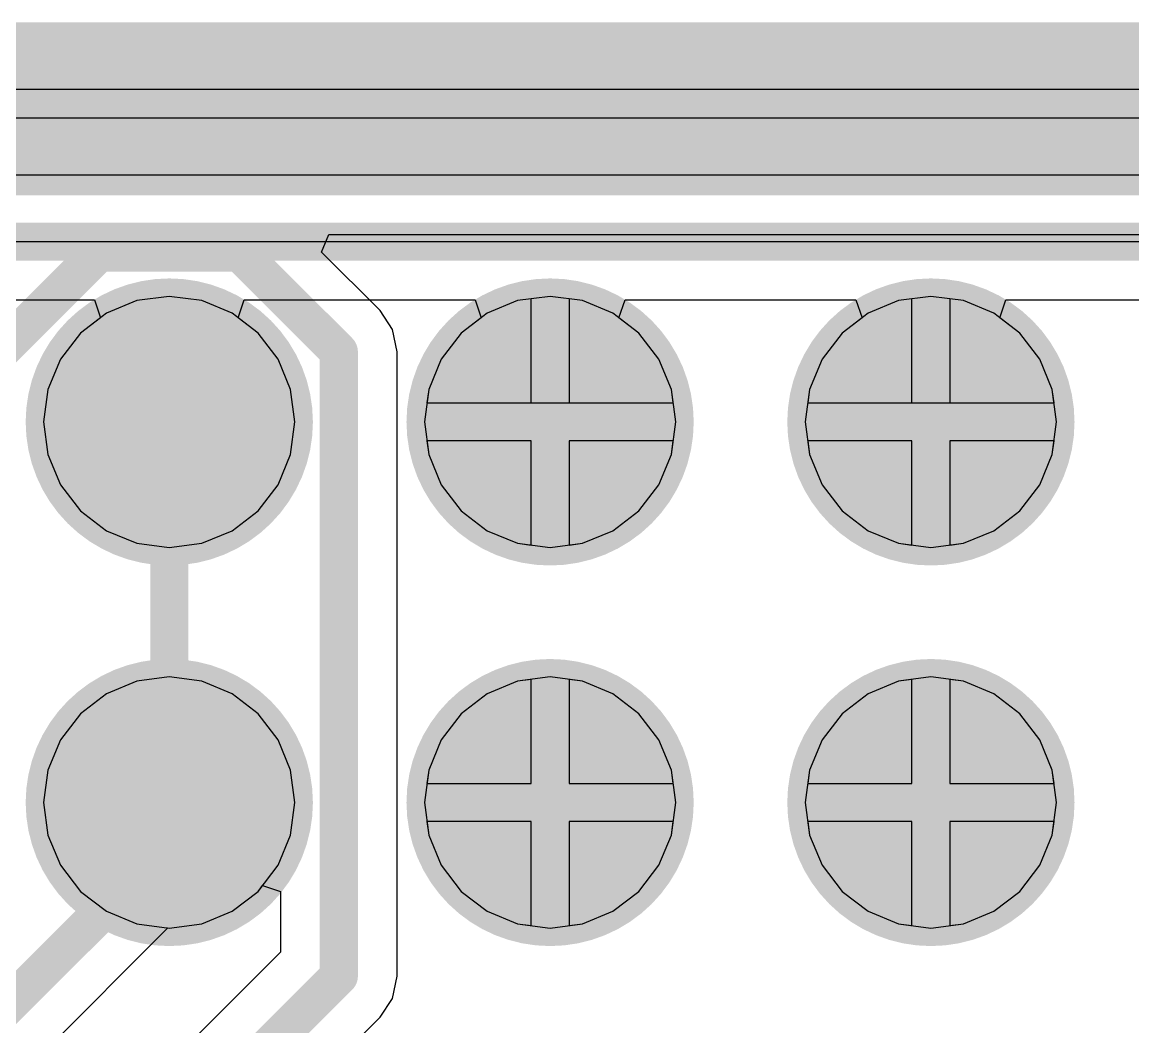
# Model space of a CAD drawing. Header units: millimetres. Extents: x 50.7 to 141.9, y 26.7 to 123.6.
# Drawn here: x 97.19 to 104.6, y 114.01 to 120.72 of the extents above; entities that cross this region are included whole.
import ezdxf

# ---------------------------------------------------------------- set-up
doc = ezdxf.new("R2010")
doc.units = ezdxf.units.MM
for name, color, linetype in [('BottomLayer', 5, 'Continuous'), ('BottomSolder', 6, 'Continuous'), ('InternalPlane1', 76, 'Continuous'), ('InternalPlane3', 216, 'Continuous'), ('MidLayer1', 16, 'Continuous'), ('MidLayer2', 76, 'Continuous'), ('MidLayer3', 90, 'Continuous'), ('MidLayer4', 156, 'Continuous'), ('MultiLayer', 9, 'Continuous'), ('TopLayer', 1, 'Continuous'), ('TopSolder', 216, 'Continuous')]:
    doc.layers.add(name, color=color, linetype=linetype)

msp = doc.modelspace()

# ---------------------------------------------------------------- linework, layer by layer
at = {"layer": 'BottomLayer'}
for p, q in [((86.995, 120.269), (108.331, 120.269)), ((115.9115, 120.0765), (65.1905, 120.0765)), ((99.1866, 119.1822), (99.2352, 119.2995)), ((99.2352, 119.2995), (115.7506, 119.2995)), ((99.5767, 118.7922), (99.1866, 119.1822)), ((100.4941, 118.8586), (100.2919, 118.7749)), ((100.584, 118.8704), (100.4941, 118.8586)), ((100.584, 118.176), (100.584, 118.8704)), ((100.9279, 118.8586), (100.838, 118.8704)), ((100.838, 118.8704), (100.838, 118.176)), ((101.1301, 118.7749), (100.9279, 118.8586)), ((103.0341, 118.8586), (102.8319, 118.7749)), ((103.124, 118.8704), (103.0341, 118.8586)), ((103.124, 118.176), (103.124, 118.8704)), ((103.4679, 118.8586), (103.378, 118.8704)), ((103.378, 118.8704), (103.378, 118.176)), ((103.6701, 118.7749), (103.4679, 118.8586)), ((99.6609, 118.6661), (99.5767, 118.7922)), ((100.2919, 118.7749), (100.1183, 118.6417)), ((101.3037, 118.6417), (101.1301, 118.7749)), ((102.8319, 118.7749), (102.6583, 118.6417)), ((103.8437, 118.6417), (103.6701, 118.7749)), ((99.6905, 118.5175), (99.6609, 118.6661)), ((100.1183, 118.6417), (99.9851, 118.4681)), ((101.4369, 118.4681), (101.3037, 118.6417)), ((102.6583, 118.6417), (102.5251, 118.4681)), ((103.9769, 118.4681), (103.8437, 118.6417)), ((99.6905, 114.3501), (99.6905, 118.5175)), ((99.9851, 118.4681), (99.9014, 118.2659)), ((101.5206, 118.2659), (101.4369, 118.4681)), ((102.5251, 118.4681), (102.4414, 118.2659)), ((104.0606, 118.2659), (103.9769, 118.4681)), ((99.9014, 118.2659), (99.8895, 118.176)), ((101.5324, 118.176), (101.5206, 118.2659)), ((102.4414, 118.2659), (102.4295, 118.176)), ((104.0724, 118.176), (104.0606, 118.2659)), ((99.8895, 118.176), (100.584, 118.176)), ((100.838, 118.176), (101.5324, 118.176)), ((102.4295, 118.176), (103.124, 118.176)), ((103.378, 118.176), (104.0724, 118.176)), ((100.584, 117.922), (99.8895, 117.922)), ((99.8895, 117.922), (99.9014, 117.8321)), ((100.584, 117.2276), (100.584, 117.922)), ((101.5324, 117.922), (100.838, 117.922)), ((100.838, 117.922), (100.838, 117.2276)), ((101.5206, 117.8321), (101.5324, 117.922)), ((103.124, 117.922), (102.4295, 117.922)), ((102.4295, 117.922), (102.4414, 117.8321)), ((103.124, 117.2276), (103.124, 117.922)), ((104.0724, 117.922), (103.378, 117.922)), ((103.378, 117.922), (103.378, 117.2276)), ((104.0606, 117.8321), (104.0724, 117.922)), ((99.9014, 117.8321), (99.9851, 117.6299)), ((101.4369, 117.6299), (101.5206, 117.8321)), ((102.4414, 117.8321), (102.5251, 117.6299)), ((103.9769, 117.6299), (104.0606, 117.8321)), ((99.9851, 117.6299), (100.1183, 117.4563)), ((101.3037, 117.4563), (101.4369, 117.6299)), ((102.5251, 117.6299), (102.6583, 117.4563)), ((103.8437, 117.4563), (103.9769, 117.6299)), ((100.1183, 117.4563), (100.2919, 117.3231)), ((101.1301, 117.3231), (101.3037, 117.4563)), ((102.6583, 117.4563), (102.8319, 117.3231)), ((103.6701, 117.3231), (103.8437, 117.4563)), ((100.2919, 117.3231), (100.4941, 117.2394)), ((100.9279, 117.2394), (101.1301, 117.3231)), ((102.8319, 117.3231), (103.0341, 117.2394)), ((103.4679, 117.2394), (103.6701, 117.3231)), ((100.4941, 117.2394), (100.584, 117.2276)), ((100.838, 117.2276), (100.9279, 117.2394)), ((103.0341, 117.2394), (103.124, 117.2276)), ((103.378, 117.2276), (103.4679, 117.2394)), ((100.4941, 116.3186), (100.2919, 116.2349)), ((100.584, 116.3304), (100.4941, 116.3186)), ((100.584, 115.636), (100.584, 116.3304)), ((100.9279, 116.3186), (100.838, 116.3304)), ((100.838, 116.3304), (100.838, 115.636)), ((101.1301, 116.2349), (100.9279, 116.3186)), ((103.0341, 116.3186), (102.8319, 116.2349)), ((103.124, 116.3304), (103.0341, 116.3186)), ((103.124, 115.636), (103.124, 116.3304)), ((103.4679, 116.3186), (103.378, 116.3304)), ((103.378, 116.3304), (103.378, 115.636)), ((103.6701, 116.2349), (103.4679, 116.3186)), ((100.2919, 116.2349), (100.1183, 116.1017)), ((101.3037, 116.1017), (101.1301, 116.2349)), ((102.8319, 116.2349), (102.6583, 116.1017)), ((103.8437, 116.1017), (103.6701, 116.2349)), ((100.1183, 116.1017), (99.9851, 115.9281)), ((101.4369, 115.9281), (101.3037, 116.1017)), ((102.6583, 116.1017), (102.5251, 115.9281)), ((103.9769, 115.9281), (103.8437, 116.1017)), ((99.9851, 115.9281), (99.9014, 115.7259)), ((101.5206, 115.7259), (101.4369, 115.9281)), ((102.5251, 115.9281), (102.4414, 115.7259)), ((104.0606, 115.7259), (103.9769, 115.9281)), ((99.9014, 115.7259), (99.8895, 115.636)), ((101.5324, 115.636), (101.5206, 115.7259)), ((102.4414, 115.7259), (102.4295, 115.636)), ((104.0724, 115.636), (104.0606, 115.7259)), ((99.8895, 115.636), (100.584, 115.636)), ((100.838, 115.636), (101.5324, 115.636)), ((102.4295, 115.636), (103.124, 115.636)), ((103.378, 115.636), (104.0724, 115.636)), ((100.584, 115.382), (99.8895, 115.382)), ((99.8895, 115.382), (99.9014, 115.2921)), ((100.584, 114.6876), (100.584, 115.382)), ((101.5324, 115.382), (100.838, 115.382)), ((100.838, 115.382), (100.838, 114.6876)), ((101.5206, 115.2921), (101.5324, 115.382)), ((103.124, 115.382), (102.4295, 115.382)), ((102.4295, 115.382), (102.4414, 115.2921)), ((103.124, 114.6876), (103.124, 115.382)), ((104.0724, 115.382), (103.378, 115.382)), ((103.378, 115.382), (103.378, 114.6876)), ((104.0606, 115.2921), (104.0724, 115.382)), ((99.9014, 115.2921), (99.9851, 115.0899)), ((101.4369, 115.0899), (101.5206, 115.2921)), ((102.4414, 115.2921), (102.5251, 115.0899)), ((103.9769, 115.0899), (104.0606, 115.2921)), ((99.9851, 115.0899), (100.1183, 114.9163)), ((101.3037, 114.9163), (101.4369, 115.0899)), ((102.5251, 115.0899), (102.6583, 114.9163)), ((103.8437, 114.9163), (103.9769, 115.0899)), ((98.5901, 114.7831), (98.7637, 114.9163)), ((98.7637, 114.9163), (98.7933, 114.9549)), ((98.7933, 114.9549), (98.9135, 114.9141)), ((98.9135, 114.9141), (98.9135, 114.511)), ((100.1183, 114.9163), (100.2919, 114.7831)), ((101.1301, 114.7831), (101.3037, 114.9163)), ((102.6583, 114.9163), (102.8319, 114.7831)), ((103.6701, 114.7831), (103.8437, 114.9163)), ((98.3879, 114.6994), (98.5901, 114.7831)), ((100.2919, 114.7831), (100.4941, 114.6994)), ((100.9279, 114.6994), (101.1301, 114.7831)), ((102.8319, 114.7831), (103.0341, 114.6994)), ((103.4679, 114.6994), (103.6701, 114.7831)), ((97.1505, 113.6611), (98.1614, 114.6721)), ((98.1614, 114.6721), (98.171, 114.6708)), ((98.171, 114.6708), (98.3879, 114.6994)), ((100.4941, 114.6994), (100.584, 114.6876)), ((100.838, 114.6876), (100.9279, 114.6994)), ((103.0341, 114.6994), (103.124, 114.6876)), ((103.378, 114.6876), (103.4679, 114.6994)), ((98.9135, 114.511), (98.2052, 113.8027)), ((99.6609, 114.2014), (99.6905, 114.3501)), ((99.5767, 114.0754), (99.6609, 114.2014)), ((98.8936, 113.3923), (99.5767, 114.0754))]:
    msp.add_line(p, q, dxfattribs=at)
at = {"layer": 'BottomLayer', "const_width": 0.254}
for points in [[(65.1905, 119.688), (115.9115, 119.688)], [(97.04, 118.5175), (97.7025, 119.18)], [(97.7025, 119.18), (98.6395, 119.18)], [(98.6395, 119.18), (99.302, 118.5175)], [(99.302, 114.3501), (99.302, 118.5175)], [(98.171, 115.509), (98.171, 118.049)], [(98.171, 115.231), (98.171, 115.509)], [(96.762, 113.822), (98.171, 115.231)], [(98.171, 113.219), (99.302, 114.3501)]]:
    msp.add_lwpolyline(points, dxfattribs=at)
at = {"layer": 'BottomLayer'}
for points, const_width in [([(97.639, 119.18, 1), (97.766, 119.18, 1)], 0.127), ([(97.639, 119.18, 1), (97.766, 119.18, 1)], 0.127), ([(98.576, 119.18, 1), (98.703, 119.18, 1)], 0.127), ([(98.576, 119.18, 1), (98.703, 119.18, 1)], 0.127), ([(97.8825, 118.049, 1), (98.4595, 118.049, 1)], 0.577), ([(99.2385, 118.5175, 1), (99.3655, 118.5175, 1)], 0.127), ([(99.2385, 118.5175, 1), (99.3655, 118.5175, 1)], 0.127), ([(100.4225, 118.049, 1), (100.9995, 118.049, 1)], 0.577), ([(102.9625, 118.049, 1), (103.5395, 118.049, 1)], 0.577), ([(98.1075, 118.049, 1), (98.2345, 118.049, 1)], 0.127), ([(97.8825, 115.509, 1), (98.4595, 115.509, 1)], 0.577), ([(100.4225, 115.509, 1), (100.9995, 115.509, 1)], 0.577), ([(102.9625, 115.509, 1), (103.5395, 115.509, 1)], 0.577), ([(98.1075, 115.509, 1), (98.2345, 115.509, 1)], 0.127), ([(98.1075, 115.509, 1), (98.2345, 115.509, 1)], 0.127), ([(98.1075, 115.231, 1), (98.2345, 115.231, 1)], 0.127), ([(98.1075, 115.231, 1), (98.2345, 115.231, 1)], 0.127), ([(99.2385, 114.3501, 1), (99.3655, 114.3501, 1)], 0.127), ([(99.2385, 114.3501, 1), (99.3655, 114.3501, 1)], 0.127)]:
    msp.add_lwpolyline(points, format="xyb", close=True, dxfattribs=dict(at, const_width=const_width))
at = {"layer": 'BottomSolder', "const_width": 0.6786}
for points in [[(97.8317, 118.049, 1), (98.5103, 118.049, 1)], [(100.3717, 118.049, 1), (101.0503, 118.049, 1)], [(102.9117, 118.049, 1), (103.5903, 118.049, 1)], [(97.8317, 115.509, 1), (98.5103, 115.509, 1)], [(100.3717, 115.509, 1), (101.0503, 115.509, 1)], [(102.9117, 115.509, 1), (103.5903, 115.509, 1)]]:
    msp.add_lwpolyline(points, format="xyb", close=True, dxfattribs=at)
at = {"layer": 'InternalPlane1'}
msp.add_line((88.451, 119.6985), (106.371, 119.6985), dxfattribs=at)
at = {"layer": 'InternalPlane1', "const_width": 1.016}
msp.add_lwpolyline([(88.451, 120.209), (106.371, 120.209)], dxfattribs=at)
at = {"layer": 'InternalPlane1', "const_width": 0.958}
for points in [[(97.692, 118.049, 1), (98.65, 118.049, 1)], [(100.232, 118.049, 1), (101.19, 118.049, 1)], [(102.772, 118.049, 1), (103.73, 118.049, 1)], [(97.692, 115.509, 1), (98.65, 115.509, 1)], [(100.232, 115.509, 1), (101.19, 115.509, 1)], [(102.772, 115.509, 1), (103.73, 115.509, 1)]]:
    msp.add_lwpolyline(points, format="xyb", close=True, dxfattribs=at)
at = {"layer": 'InternalPlane3'}
msp.add_line((88.451, 119.6985), (106.371, 119.6985), dxfattribs=at)
at = {"layer": 'InternalPlane3', "const_width": 1.016}
msp.add_lwpolyline([(88.451, 120.209), (106.371, 120.209)], dxfattribs=at)
at = {"layer": 'InternalPlane3', "const_width": 0.958}
for points in [[(97.692, 118.049, 1), (98.65, 118.049, 1)], [(100.232, 118.049, 1), (101.19, 118.049, 1)], [(102.772, 118.049, 1), (103.73, 118.049, 1)], [(97.692, 115.509, 1), (98.65, 115.509, 1)], [(100.232, 115.509, 1), (101.19, 115.509, 1)], [(102.772, 115.509, 1), (103.73, 115.509, 1)]]:
    msp.add_lwpolyline(points, format="xyb", close=True, dxfattribs=at)
at = {"layer": 'MidLayer1', "const_width": 0.577}
for points in [[(97.8825, 118.049, 1), (98.4595, 118.049, 1)], [(100.4225, 118.049, 1), (100.9995, 118.049, 1)], [(102.9625, 118.049, 1), (103.5395, 118.049, 1)], [(97.8825, 115.509, 1), (98.4595, 115.509, 1)], [(100.4225, 115.509, 1), (100.9995, 115.509, 1)], [(102.9625, 115.509, 1), (103.5395, 115.509, 1)]]:
    msp.add_lwpolyline(points, format="xyb", close=True, dxfattribs=at)
at = {"layer": 'MidLayer2', "const_width": 0.577}
for points in [[(97.8825, 118.049, 1), (98.4595, 118.049, 1)], [(100.4225, 118.049, 1), (100.9995, 118.049, 1)], [(102.9625, 118.049, 1), (103.5395, 118.049, 1)], [(97.8825, 115.509, 1), (98.4595, 115.509, 1)], [(100.4225, 115.509, 1), (100.9995, 115.509, 1)], [(102.9625, 115.509, 1), (103.5395, 115.509, 1)]]:
    msp.add_lwpolyline(points, format="xyb", close=True, dxfattribs=at)
at = {"layer": 'MidLayer3'}
for p, q in [((87.376, 119.253), (107.823, 119.253)), ((97.9541, 118.8586), (97.7519, 118.7749)), ((98.171, 118.8872), (97.9541, 118.8586)), ((98.3879, 118.8586), (98.171, 118.8872)), ((98.5901, 118.7749), (98.3879, 118.8586)), ((100.4941, 118.8586), (100.2919, 118.7749)), ((100.711, 118.8872), (100.4941, 118.8586)), ((100.9279, 118.8586), (100.711, 118.8872)), ((101.1301, 118.7749), (100.9279, 118.8586)), ((103.0341, 118.8586), (102.8319, 118.7749)), ((103.251, 118.8872), (103.0341, 118.8586)), ((103.4679, 118.8586), (103.251, 118.8872)), ((103.6701, 118.7749), (103.4679, 118.8586)), ((97.7519, 118.7749), (97.5783, 118.6417)), ((98.7637, 118.6417), (98.5901, 118.7749)), ((100.2919, 118.7749), (100.1183, 118.6417)), ((101.3037, 118.6417), (101.1301, 118.7749)), ((102.8319, 118.7749), (102.6583, 118.6417)), ((103.8437, 118.6417), (103.6701, 118.7749)), ((97.5783, 118.6417), (97.4451, 118.4681)), ((98.8969, 118.4681), (98.7637, 118.6417)), ((100.1183, 118.6417), (99.9851, 118.4681)), ((101.4369, 118.4681), (101.3037, 118.6417)), ((102.6583, 118.6417), (102.5251, 118.4681)), ((103.9769, 118.4681), (103.8437, 118.6417)), ((97.4451, 118.4681), (97.3614, 118.2659)), ((98.9806, 118.2659), (98.8969, 118.4681)), ((99.9851, 118.4681), (99.9014, 118.2659)), ((101.5206, 118.2659), (101.4369, 118.4681)), ((102.5251, 118.4681), (102.4414, 118.2659)), ((104.0606, 118.2659), (103.9769, 118.4681)), ((97.3614, 118.2659), (97.3328, 118.049)), ((99.0092, 118.049), (98.9806, 118.2659)), ((99.9014, 118.2659), (99.8728, 118.049)), ((101.5492, 118.049), (101.5206, 118.2659)), ((102.4414, 118.2659), (102.4128, 118.049)), ((104.0892, 118.049), (104.0606, 118.2659)), ((97.3328, 118.049), (97.3614, 117.8321)), ((98.9806, 117.8321), (99.0092, 118.049)), ((99.8728, 118.049), (99.9014, 117.8321)), ((101.5206, 117.8321), (101.5492, 118.049)), ((102.4128, 118.049), (102.4414, 117.8321)), ((104.0606, 117.8321), (104.0892, 118.049)), ((97.3614, 117.8321), (97.4451, 117.6299)), ((98.8969, 117.6299), (98.9806, 117.8321)), ((99.9014, 117.8321), (99.9851, 117.6299)), ((101.4369, 117.6299), (101.5206, 117.8321)), ((102.4414, 117.8321), (102.5251, 117.6299)), ((103.9769, 117.6299), (104.0606, 117.8321)), ((97.4451, 117.6299), (97.5783, 117.4563)), ((98.7637, 117.4563), (98.8969, 117.6299)), ((99.9851, 117.6299), (100.1183, 117.4563)), ((101.3037, 117.4563), (101.4369, 117.6299)), ((102.5251, 117.6299), (102.6583, 117.4563)), ((103.8437, 117.4563), (103.9769, 117.6299)), ((97.5783, 117.4563), (97.7519, 117.3231)), ((98.5901, 117.3231), (98.7637, 117.4563)), ((100.1183, 117.4563), (100.2919, 117.3231)), ((101.1301, 117.3231), (101.3037, 117.4563)), ((102.6583, 117.4563), (102.8319, 117.3231)), ((103.6701, 117.3231), (103.8437, 117.4563)), ((97.7519, 117.3231), (97.9541, 117.2394)), ((98.3879, 117.2394), (98.5901, 117.3231)), ((100.2919, 117.3231), (100.4941, 117.2394)), ((100.9279, 117.2394), (101.1301, 117.3231)), ((102.8319, 117.3231), (103.0341, 117.2394)), ((103.4679, 117.2394), (103.6701, 117.3231)), ((97.9541, 117.2394), (98.171, 117.2108)), ((98.171, 117.2108), (98.3879, 117.2394)), ((100.4941, 117.2394), (100.711, 117.2108)), ((100.711, 117.2108), (100.9279, 117.2394)), ((103.0341, 117.2394), (103.251, 117.2108)), ((103.251, 117.2108), (103.4679, 117.2394)), ((97.9541, 116.3186), (97.7519, 116.2349)), ((98.171, 116.3472), (97.9541, 116.3186)), ((98.3879, 116.3186), (98.171, 116.3472)), ((98.5901, 116.2349), (98.3879, 116.3186)), ((100.4941, 116.3186), (100.2919, 116.2349)), ((100.711, 116.3472), (100.4941, 116.3186)), ((100.9279, 116.3186), (100.711, 116.3472)), ((101.1301, 116.2349), (100.9279, 116.3186)), ((103.0341, 116.3186), (102.8319, 116.2349)), ((103.251, 116.3472), (103.0341, 116.3186)), ((103.4679, 116.3186), (103.251, 116.3472)), ((103.6701, 116.2349), (103.4679, 116.3186)), ((97.7519, 116.2349), (97.5783, 116.1017)), ((98.7637, 116.1017), (98.5901, 116.2349)), ((100.2919, 116.2349), (100.1183, 116.1017)), ((101.3037, 116.1017), (101.1301, 116.2349)), ((102.8319, 116.2349), (102.6583, 116.1017)), ((103.8437, 116.1017), (103.6701, 116.2349)), ((97.5783, 116.1017), (97.4451, 115.9281)), ((98.8969, 115.9281), (98.7637, 116.1017)), ((100.1183, 116.1017), (99.9851, 115.9281)), ((101.4369, 115.9281), (101.3037, 116.1017)), ((102.6583, 116.1017), (102.5251, 115.9281)), ((103.9769, 115.9281), (103.8437, 116.1017)), ((97.4451, 115.9281), (97.3614, 115.7259)), ((98.9806, 115.7259), (98.8969, 115.9281)), ((99.9851, 115.9281), (99.9014, 115.7259)), ((101.5206, 115.7259), (101.4369, 115.9281)), ((102.5251, 115.9281), (102.4414, 115.7259)), ((104.0606, 115.7259), (103.9769, 115.9281)), ((97.3614, 115.7259), (97.3328, 115.509)), ((99.0092, 115.509), (98.9806, 115.7259)), ((99.9014, 115.7259), (99.8728, 115.509)), ((101.5492, 115.509), (101.5206, 115.7259)), ((102.4414, 115.7259), (102.4128, 115.509)), ((104.0892, 115.509), (104.0606, 115.7259)), ((97.3328, 115.509), (97.3614, 115.2921)), ((98.9806, 115.2921), (99.0092, 115.509)), ((99.8728, 115.509), (99.9014, 115.2921)), ((101.5206, 115.2921), (101.5492, 115.509)), ((102.4128, 115.509), (102.4414, 115.2921)), ((104.0606, 115.2921), (104.0892, 115.509)), ((97.3614, 115.2921), (97.4451, 115.0899)), ((98.8969, 115.0899), (98.9806, 115.2921)), ((99.9014, 115.2921), (99.9851, 115.0899)), ((101.4369, 115.0899), (101.5206, 115.2921)), ((102.4414, 115.2921), (102.5251, 115.0899)), ((103.9769, 115.0899), (104.0606, 115.2921)), ((97.4451, 115.0899), (97.5783, 114.9163)), ((98.7637, 114.9163), (98.8969, 115.0899)), ((99.9851, 115.0899), (100.1183, 114.9163)), ((101.3037, 114.9163), (101.4369, 115.0899)), ((102.5251, 115.0899), (102.6583, 114.9163)), ((103.8437, 114.9163), (103.9769, 115.0899)), ((97.5783, 114.9163), (97.7519, 114.7831)), ((98.5901, 114.7831), (98.7637, 114.9163)), ((100.1183, 114.9163), (100.2919, 114.7831)), ((101.1301, 114.7831), (101.3037, 114.9163)), ((102.6583, 114.9163), (102.8319, 114.7831)), ((103.6701, 114.7831), (103.8437, 114.9163)), ((97.7519, 114.7831), (97.9541, 114.6994)), ((98.3879, 114.6994), (98.5901, 114.7831)), ((100.2919, 114.7831), (100.4941, 114.6994)), ((100.9279, 114.6994), (101.1301, 114.7831)), ((102.8319, 114.7831), (103.0341, 114.6994)), ((103.4679, 114.6994), (103.6701, 114.7831)), ((97.9541, 114.6994), (98.171, 114.6708)), ((98.171, 114.6708), (98.3879, 114.6994)), ((100.4941, 114.6994), (100.711, 114.6708)), ((100.711, 114.6708), (100.9279, 114.6994)), ((103.0341, 114.6994), (103.251, 114.6708)), ((103.251, 114.6708), (103.4679, 114.6994))]:
    msp.add_line(p, q, dxfattribs=at)
at = {"layer": 'MidLayer3', "const_width": 0.577}
for points in [[(97.8825, 118.049, 1), (98.4595, 118.049, 1)], [(100.4225, 118.049, 1), (100.9995, 118.049, 1)], [(102.9625, 118.049, 1), (103.5395, 118.049, 1)], [(97.8825, 115.509, 1), (98.4595, 115.509, 1)], [(100.4225, 115.509, 1), (100.9995, 115.509, 1)], [(102.9625, 115.509, 1), (103.5395, 115.509, 1)]]:
    msp.add_lwpolyline(points, format="xyb", close=True, dxfattribs=at)
at = {"layer": 'MidLayer4'}
for p, q in [((86.741, 119.253), (107.823, 119.253)), ((97.9541, 118.8586), (97.7519, 118.7749)), ((98.171, 118.8872), (97.9541, 118.8586)), ((98.3879, 118.8586), (98.171, 118.8872)), ((98.5901, 118.7749), (98.3879, 118.8586)), ((100.4941, 118.8586), (100.2919, 118.7749)), ((100.584, 118.8704), (100.4941, 118.8586)), ((100.584, 118.176), (100.584, 118.8704)), ((100.9279, 118.8586), (100.838, 118.8704)), ((100.838, 118.8704), (100.838, 118.176)), ((101.1301, 118.7749), (100.9279, 118.8586)), ((103.0341, 118.8586), (102.8319, 118.7749)), ((103.124, 118.8704), (103.0341, 118.8586)), ((103.124, 118.176), (103.124, 118.8704)), ((103.4679, 118.8586), (103.378, 118.8704)), ((103.378, 118.8704), (103.378, 118.176)), ((103.6701, 118.7749), (103.4679, 118.8586)), ((97.7519, 118.7749), (97.5783, 118.6417)), ((98.7637, 118.6417), (98.5901, 118.7749)), ((100.2919, 118.7749), (100.1183, 118.6417)), ((101.3037, 118.6417), (101.1301, 118.7749)), ((102.8319, 118.7749), (102.6583, 118.6417)), ((103.8437, 118.6417), (103.6701, 118.7749)), ((97.5783, 118.6417), (97.4451, 118.4681)), ((98.8969, 118.4681), (98.7637, 118.6417)), ((100.1183, 118.6417), (99.9851, 118.4681)), ((101.4369, 118.4681), (101.3037, 118.6417)), ((102.6583, 118.6417), (102.5251, 118.4681)), ((103.9769, 118.4681), (103.8437, 118.6417)), ((97.4451, 118.4681), (97.3614, 118.2659)), ((98.9806, 118.2659), (98.8969, 118.4681)), ((99.9851, 118.4681), (99.9014, 118.2659)), ((101.5206, 118.2659), (101.4369, 118.4681)), ((102.5251, 118.4681), (102.4414, 118.2659)), ((104.0606, 118.2659), (103.9769, 118.4681)), ((97.3614, 118.2659), (97.3328, 118.049)), ((99.0092, 118.049), (98.9806, 118.2659)), ((99.9014, 118.2659), (99.8895, 118.176)), ((101.5324, 118.176), (101.5206, 118.2659)), ((102.4414, 118.2659), (102.4295, 118.176)), ((104.0724, 118.176), (104.0606, 118.2659)), ((99.8895, 118.176), (100.584, 118.176)), ((100.838, 118.176), (101.5324, 118.176)), ((102.4295, 118.176), (103.124, 118.176)), ((103.378, 118.176), (104.0724, 118.176)), ((97.3328, 118.049), (97.3614, 117.8321)), ((98.9806, 117.8321), (99.0092, 118.049)), ((100.584, 117.922), (99.8895, 117.922)), ((99.8895, 117.922), (99.9014, 117.8321)), ((100.584, 117.2276), (100.584, 117.922)), ((101.5324, 117.922), (100.838, 117.922)), ((100.838, 117.922), (100.838, 117.2276)), ((101.5206, 117.8321), (101.5324, 117.922)), ((103.124, 117.922), (102.4295, 117.922)), ((102.4295, 117.922), (102.4414, 117.8321)), ((103.124, 117.2276), (103.124, 117.922)), ((104.0724, 117.922), (103.378, 117.922)), ((103.378, 117.922), (103.378, 117.2276)), ((104.0606, 117.8321), (104.0724, 117.922)), ((97.3614, 117.8321), (97.4451, 117.6299)), ((98.8969, 117.6299), (98.9806, 117.8321)), ((99.9014, 117.8321), (99.9851, 117.6299)), ((101.4369, 117.6299), (101.5206, 117.8321)), ((102.4414, 117.8321), (102.5251, 117.6299)), ((103.9769, 117.6299), (104.0606, 117.8321)), ((97.4451, 117.6299), (97.5783, 117.4563)), ((98.7637, 117.4563), (98.8969, 117.6299)), ((99.9851, 117.6299), (100.1183, 117.4563)), ((101.3037, 117.4563), (101.4369, 117.6299)), ((102.5251, 117.6299), (102.6583, 117.4563)), ((103.8437, 117.4563), (103.9769, 117.6299)), ((97.5783, 117.4563), (97.7519, 117.3231)), ((98.5901, 117.3231), (98.7637, 117.4563)), ((100.1183, 117.4563), (100.2919, 117.3231)), ((101.1301, 117.3231), (101.3037, 117.4563)), ((102.6583, 117.4563), (102.8319, 117.3231)), ((103.6701, 117.3231), (103.8437, 117.4563)), ((97.7519, 117.3231), (97.9541, 117.2394)), ((98.3879, 117.2394), (98.5901, 117.3231)), ((100.2919, 117.3231), (100.4941, 117.2394)), ((100.9279, 117.2394), (101.1301, 117.3231)), ((102.8319, 117.3231), (103.0341, 117.2394)), ((103.4679, 117.2394), (103.6701, 117.3231)), ((97.9541, 117.2394), (98.171, 117.2108)), ((98.171, 117.2108), (98.3879, 117.2394)), ((100.4941, 117.2394), (100.584, 117.2276)), ((100.838, 117.2276), (100.9279, 117.2394)), ((103.0341, 117.2394), (103.124, 117.2276)), ((103.378, 117.2276), (103.4679, 117.2394)), ((97.9541, 116.3186), (97.7519, 116.2349)), ((98.171, 116.3472), (97.9541, 116.3186)), ((98.3879, 116.3186), (98.171, 116.3472)), ((98.5901, 116.2349), (98.3879, 116.3186)), ((100.4941, 116.3186), (100.2919, 116.2349)), ((100.584, 116.3304), (100.4941, 116.3186)), ((100.584, 115.636), (100.584, 116.3304)), ((100.9279, 116.3186), (100.838, 116.3304)), ((100.838, 116.3304), (100.838, 115.636)), ((101.1301, 116.2349), (100.9279, 116.3186)), ((103.0341, 116.3186), (102.8319, 116.2349)), ((103.124, 116.3304), (103.0341, 116.3186)), ((103.124, 115.636), (103.124, 116.3304)), ((103.4679, 116.3186), (103.378, 116.3304)), ((103.378, 116.3304), (103.378, 115.636)), ((103.6701, 116.2349), (103.4679, 116.3186)), ((97.7519, 116.2349), (97.5783, 116.1017)), ((98.7637, 116.1017), (98.5901, 116.2349)), ((100.2919, 116.2349), (100.1183, 116.1017)), ((101.3037, 116.1017), (101.1301, 116.2349)), ((102.8319, 116.2349), (102.6583, 116.1017)), ((103.8437, 116.1017), (103.6701, 116.2349)), ((97.5783, 116.1017), (97.4451, 115.9281)), ((98.8969, 115.9281), (98.7637, 116.1017)), ((100.1183, 116.1017), (99.9851, 115.9281)), ((101.4369, 115.9281), (101.3037, 116.1017)), ((102.6583, 116.1017), (102.5251, 115.9281)), ((103.9769, 115.9281), (103.8437, 116.1017)), ((97.4451, 115.9281), (97.3614, 115.7259)), ((98.9806, 115.7259), (98.8969, 115.9281)), ((99.9851, 115.9281), (99.9014, 115.7259)), ((101.5206, 115.7259), (101.4369, 115.9281)), ((102.5251, 115.9281), (102.4414, 115.7259)), ((104.0606, 115.7259), (103.9769, 115.9281)), ((97.3614, 115.7259), (97.3328, 115.509)), ((99.0092, 115.509), (98.9806, 115.7259)), ((99.9014, 115.7259), (99.8895, 115.636)), ((101.5324, 115.636), (101.5206, 115.7259)), ((102.4414, 115.7259), (102.4295, 115.636)), ((104.0724, 115.636), (104.0606, 115.7259)), ((99.8895, 115.636), (100.584, 115.636)), ((100.838, 115.636), (101.5324, 115.636)), ((102.4295, 115.636), (103.124, 115.636)), ((103.378, 115.636), (104.0724, 115.636)), ((97.3328, 115.509), (97.3614, 115.2921)), ((98.9806, 115.2921), (99.0092, 115.509)), ((100.584, 115.382), (99.8895, 115.382)), ((99.8895, 115.382), (99.9014, 115.2921)), ((100.584, 114.6876), (100.584, 115.382)), ((101.5324, 115.382), (100.838, 115.382)), ((100.838, 115.382), (100.838, 114.6876)), ((101.5206, 115.2921), (101.5324, 115.382)), ((103.124, 115.382), (102.4295, 115.382)), ((102.4295, 115.382), (102.4414, 115.2921)), ((103.124, 114.6876), (103.124, 115.382)), ((104.0724, 115.382), (103.378, 115.382)), ((103.378, 115.382), (103.378, 114.6876)), ((104.0606, 115.2921), (104.0724, 115.382)), ((97.3614, 115.2921), (97.4451, 115.0899)), ((98.8969, 115.0899), (98.9806, 115.2921)), ((99.9014, 115.2921), (99.9851, 115.0899)), ((101.4369, 115.0899), (101.5206, 115.2921)), ((102.4414, 115.2921), (102.5251, 115.0899)), ((103.9769, 115.0899), (104.0606, 115.2921)), ((97.4451, 115.0899), (97.5783, 114.9163)), ((98.7637, 114.9163), (98.8969, 115.0899)), ((99.9851, 115.0899), (100.1183, 114.9163)), ((101.3037, 114.9163), (101.4369, 115.0899)), ((102.5251, 115.0899), (102.6583, 114.9163)), ((103.8437, 114.9163), (103.9769, 115.0899)), ((97.5783, 114.9163), (97.7519, 114.7831)), ((98.5901, 114.7831), (98.7637, 114.9163)), ((100.1183, 114.9163), (100.2919, 114.7831)), ((101.1301, 114.7831), (101.3037, 114.9163)), ((102.6583, 114.9163), (102.8319, 114.7831)), ((103.6701, 114.7831), (103.8437, 114.9163)), ((97.7519, 114.7831), (97.9541, 114.6994)), ((98.3879, 114.6994), (98.5901, 114.7831)), ((100.2919, 114.7831), (100.4941, 114.6994)), ((100.9279, 114.6994), (101.1301, 114.7831)), ((102.8319, 114.7831), (103.0341, 114.6994)), ((103.4679, 114.6994), (103.6701, 114.7831)), ((97.9541, 114.6994), (98.171, 114.6708)), ((98.171, 114.6708), (98.3879, 114.6994)), ((100.4941, 114.6994), (100.584, 114.6876)), ((100.838, 114.6876), (100.9279, 114.6994)), ((103.0341, 114.6994), (103.124, 114.6876)), ((103.378, 114.6876), (103.4679, 114.6994))]:
    msp.add_line(p, q, dxfattribs=at)
at = {"layer": 'MidLayer4', "const_width": 0.577}
for points in [[(97.8825, 118.049, 1), (98.4595, 118.049, 1)], [(100.4225, 118.049, 1), (100.9995, 118.049, 1)], [(102.9625, 118.049, 1), (103.5395, 118.049, 1)], [(97.8825, 115.509, 1), (98.4595, 115.509, 1)], [(100.4225, 115.509, 1), (100.9995, 115.509, 1)], [(102.9625, 115.509, 1), (103.5395, 115.509, 1)]]:
    msp.add_lwpolyline(points, format="xyb", close=True, dxfattribs=at)
at = {"layer": 'MultiLayer', "const_width": 0.577}
for points in [[(97.8825, 118.049, 1), (98.4595, 118.049, 1)], [(100.4225, 118.049, 1), (100.9995, 118.049, 1)], [(102.9625, 118.049, 1), (103.5395, 118.049, 1)], [(97.8825, 115.509, 1), (98.4595, 115.509, 1)], [(100.4225, 115.509, 1), (100.9995, 115.509, 1)], [(102.9625, 115.509, 1), (103.5395, 115.509, 1)]]:
    msp.add_lwpolyline(points, format="xyb", close=True, dxfattribs=at)
at = {"layer": 'TopLayer'}
for p, q in [((96.1308, 118.8645), (97.6712, 118.8645)), ((97.6712, 118.8645), (97.712, 118.7443)), ((98.63, 118.7443), (98.6708, 118.8645)), ((98.6708, 118.8645), (100.2112, 118.8645)), ((100.2112, 118.8645), (100.252, 118.7443)), ((101.17, 118.7443), (101.2108, 118.8645)), ((101.2108, 118.8645), (102.7512, 118.8645)), ((102.7512, 118.8645), (102.792, 118.7443)), ((103.71, 118.7443), (103.7508, 118.8645)), ((103.7508, 118.8645), (105.2912, 118.8645)), ((97.712, 118.7443), (97.5783, 118.6417)), ((98.7637, 118.6417), (98.63, 118.7443)), ((100.252, 118.7443), (100.1183, 118.6417)), ((101.3037, 118.6417), (101.17, 118.7443)), ((102.792, 118.7443), (102.6583, 118.6417)), ((103.8437, 118.6417), (103.71, 118.7443)), ((97.5783, 118.6417), (97.4451, 118.4681)), ((98.8969, 118.4681), (98.7637, 118.6417)), ((100.1183, 118.6417), (99.9851, 118.4681)), ((101.4369, 118.4681), (101.3037, 118.6417)), ((102.6583, 118.6417), (102.5251, 118.4681)), ((103.9769, 118.4681), (103.8437, 118.6417)), ((97.4451, 118.4681), (97.3614, 118.2659)), ((98.9806, 118.2659), (98.8969, 118.4681)), ((99.9851, 118.4681), (99.9014, 118.2659)), ((101.5206, 118.2659), (101.4369, 118.4681)), ((102.5251, 118.4681), (102.4414, 118.2659)), ((104.0606, 118.2659), (103.9769, 118.4681)), ((97.3614, 118.2659), (97.3328, 118.049)), ((99.0092, 118.049), (98.9806, 118.2659)), ((99.9014, 118.2659), (99.8895, 118.176)), ((101.5324, 118.176), (101.5206, 118.2659)), ((102.4414, 118.2659), (102.4295, 118.176)), ((104.0724, 118.176), (104.0606, 118.2659)), ((99.8895, 118.176), (101.5324, 118.176)), ((102.4295, 118.176), (104.0724, 118.176)), ((97.3328, 118.049), (97.3614, 117.8321)), ((98.9806, 117.8321), (99.0092, 118.049)), ((100.584, 117.922), (99.8895, 117.922)), ((99.8895, 117.922), (99.9014, 117.8321)), ((100.584, 117.2276), (100.584, 117.922)), ((101.5324, 117.922), (100.838, 117.922)), ((100.838, 117.922), (100.838, 117.2276)), ((101.5206, 117.8321), (101.5324, 117.922)), ((103.124, 117.922), (102.4295, 117.922)), ((102.4295, 117.922), (102.4414, 117.8321)), ((103.124, 117.2276), (103.124, 117.922)), ((104.0724, 117.922), (103.378, 117.922)), ((103.378, 117.922), (103.378, 117.2276)), ((104.0606, 117.8321), (104.0724, 117.922)), ((97.3614, 117.8321), (97.4451, 117.6299)), ((98.8969, 117.6299), (98.9806, 117.8321)), ((99.9014, 117.8321), (99.9851, 117.6299)), ((101.4369, 117.6299), (101.5206, 117.8321)), ((102.4414, 117.8321), (102.5251, 117.6299)), ((103.9769, 117.6299), (104.0606, 117.8321)), ((97.4451, 117.6299), (97.5783, 117.4563)), ((98.7637, 117.4563), (98.8969, 117.6299)), ((99.9851, 117.6299), (100.1183, 117.4563)), ((101.3037, 117.4563), (101.4369, 117.6299)), ((102.5251, 117.6299), (102.6583, 117.4563)), ((103.8437, 117.4563), (103.9769, 117.6299)), ((97.5783, 117.4563), (97.7519, 117.3231)), ((98.5901, 117.3231), (98.7637, 117.4563)), ((100.1183, 117.4563), (100.2919, 117.3231)), ((101.1301, 117.3231), (101.3037, 117.4563)), ((102.6583, 117.4563), (102.8319, 117.3231)), ((103.6701, 117.3231), (103.8437, 117.4563)), ((97.7519, 117.3231), (97.9541, 117.2394)), ((98.3879, 117.2394), (98.5901, 117.3231)), ((100.2919, 117.3231), (100.4941, 117.2394)), ((100.9279, 117.2394), (101.1301, 117.3231)), ((102.8319, 117.3231), (103.0341, 117.2394)), ((103.4679, 117.2394), (103.6701, 117.3231)), ((97.9541, 117.2394), (98.171, 117.2108)), ((98.171, 117.2108), (98.3879, 117.2394)), ((100.4941, 117.2394), (100.584, 117.2276)), ((100.838, 117.2276), (100.9279, 117.2394)), ((103.0341, 117.2394), (103.124, 117.2276)), ((103.378, 117.2276), (103.4679, 117.2394)), ((97.9541, 116.3186), (97.7519, 116.2349)), ((98.171, 116.3472), (97.9541, 116.3186)), ((98.3879, 116.3186), (98.171, 116.3472)), ((98.5901, 116.2349), (98.3879, 116.3186)), ((100.4941, 116.3186), (100.2919, 116.2349)), ((100.584, 116.3304), (100.4941, 116.3186)), ((100.584, 115.636), (100.584, 116.3304)), ((100.9279, 116.3186), (100.838, 116.3304)), ((100.838, 116.3304), (100.838, 115.636)), ((101.1301, 116.2349), (100.9279, 116.3186)), ((103.0341, 116.3186), (102.8319, 116.2349)), ((103.124, 116.3304), (103.0341, 116.3186)), ((103.124, 115.636), (103.124, 116.3304)), ((103.4679, 116.3186), (103.378, 116.3304)), ((103.378, 116.3304), (103.378, 115.636)), ((103.6701, 116.2349), (103.4679, 116.3186)), ((97.7519, 116.2349), (97.5783, 116.1017)), ((98.7637, 116.1017), (98.5901, 116.2349)), ((100.2919, 116.2349), (100.1183, 116.1017)), ((101.3037, 116.1017), (101.1301, 116.2349)), ((102.8319, 116.2349), (102.6583, 116.1017)), ((103.8437, 116.1017), (103.6701, 116.2349)), ((97.5783, 116.1017), (97.4451, 115.9281)), ((98.8969, 115.9281), (98.7637, 116.1017)), ((100.1183, 116.1017), (99.9851, 115.9281)), ((101.4369, 115.9281), (101.3037, 116.1017)), ((102.6583, 116.1017), (102.5251, 115.9281)), ((103.9769, 115.9281), (103.8437, 116.1017)), ((97.4451, 115.9281), (97.3614, 115.7259)), ((98.9806, 115.7259), (98.8969, 115.9281)), ((99.9851, 115.9281), (99.9014, 115.7259)), ((101.5206, 115.7259), (101.4369, 115.9281)), ((102.5251, 115.9281), (102.4414, 115.7259)), ((104.0606, 115.7259), (103.9769, 115.9281)), ((97.3614, 115.7259), (97.3328, 115.509)), ((99.0092, 115.509), (98.9806, 115.7259)), ((99.9014, 115.7259), (99.8895, 115.636)), ((101.5324, 115.636), (101.5206, 115.7259)), ((102.4414, 115.7259), (102.4295, 115.636)), ((104.0724, 115.636), (104.0606, 115.7259)), ((99.8895, 115.636), (100.584, 115.636)), ((100.838, 115.636), (101.5324, 115.636)), ((102.4295, 115.636), (103.124, 115.636)), ((103.378, 115.636), (104.0724, 115.636)), ((97.3328, 115.509), (97.3614, 115.2921)), ((98.9806, 115.2921), (99.0092, 115.509)), ((100.584, 115.382), (99.8895, 115.382)), ((99.8895, 115.382), (99.9014, 115.2921)), ((100.584, 114.6876), (100.584, 115.382)), ((101.5324, 115.382), (100.838, 115.382)), ((100.838, 115.382), (100.838, 114.6876)), ((101.5206, 115.2921), (101.5324, 115.382)), ((103.124, 115.382), (102.4295, 115.382)), ((102.4295, 115.382), (102.4414, 115.2921)), ((103.124, 114.6876), (103.124, 115.382)), ((104.0724, 115.382), (103.378, 115.382)), ((103.378, 115.382), (103.378, 114.6876)), ((104.0606, 115.2921), (104.0724, 115.382)), ((97.3614, 115.2921), (97.4451, 115.0899)), ((98.8969, 115.0899), (98.9806, 115.2921)), ((99.9014, 115.2921), (99.9851, 115.0899)), ((101.4369, 115.0899), (101.5206, 115.2921)), ((102.4414, 115.2921), (102.5251, 115.0899)), ((103.9769, 115.0899), (104.0606, 115.2921)), ((97.4451, 115.0899), (97.5783, 114.9163)), ((98.7637, 114.9163), (98.8969, 115.0899)), ((99.9851, 115.0899), (100.1183, 114.9163)), ((101.3037, 114.9163), (101.4369, 115.0899)), ((102.5251, 115.0899), (102.6583, 114.9163)), ((103.8437, 114.9163), (103.9769, 115.0899)), ((97.5783, 114.9163), (97.7519, 114.7831)), ((98.5901, 114.7831), (98.7637, 114.9163)), ((100.1183, 114.9163), (100.2919, 114.7831)), ((101.1301, 114.7831), (101.3037, 114.9163)), ((102.6583, 114.9163), (102.8319, 114.7831)), ((103.6701, 114.7831), (103.8437, 114.9163)), ((97.7519, 114.7831), (97.9541, 114.6994)), ((98.3879, 114.6994), (98.5901, 114.7831)), ((100.2919, 114.7831), (100.4941, 114.6994)), ((100.9279, 114.6994), (101.1301, 114.7831)), ((102.8319, 114.7831), (103.0341, 114.6994)), ((103.4679, 114.6994), (103.6701, 114.7831)), ((97.9541, 114.6994), (98.171, 114.6708)), ((98.171, 114.6708), (98.3879, 114.6994)), ((100.4941, 114.6994), (100.584, 114.6876)), ((100.838, 114.6876), (100.9279, 114.6994)), ((103.0341, 114.6994), (103.124, 114.6876)), ((103.378, 114.6876), (103.4679, 114.6994))]:
    msp.add_line(p, q, dxfattribs=at)
at = {"layer": 'TopLayer', "const_width": 0.254}
msp.add_lwpolyline([(95.2355, 119.253), (119.827, 119.253)], dxfattribs=at)
at = {"layer": 'TopLayer', "const_width": 0.577}
for points in [[(97.8825, 118.049, 1), (98.4595, 118.049, 1)], [(100.4225, 118.049, 1), (100.9995, 118.049, 1)], [(102.9625, 118.049, 1), (103.5395, 118.049, 1)], [(97.8825, 115.509, 1), (98.4595, 115.509, 1)], [(100.4225, 115.509, 1), (100.9995, 115.509, 1)], [(102.9625, 115.509, 1), (103.5395, 115.509, 1)]]:
    msp.add_lwpolyline(points, format="xyb", close=True, dxfattribs=at)
at = {"layer": 'TopSolder', "const_width": 0.6786}
for points in [[(97.8317, 118.049, 1), (98.5103, 118.049, 1)], [(100.3717, 118.049, 1), (101.0503, 118.049, 1)], [(102.9117, 118.049, 1), (103.5903, 118.049, 1)], [(97.8317, 115.509, 1), (98.5103, 115.509, 1)], [(100.3717, 115.509, 1), (101.0503, 115.509, 1)], [(102.9117, 115.509, 1), (103.5903, 115.509, 1)]]:
    msp.add_lwpolyline(points, format="xyb", close=True, dxfattribs=at)

doc.saveas('drawing.dxf')
